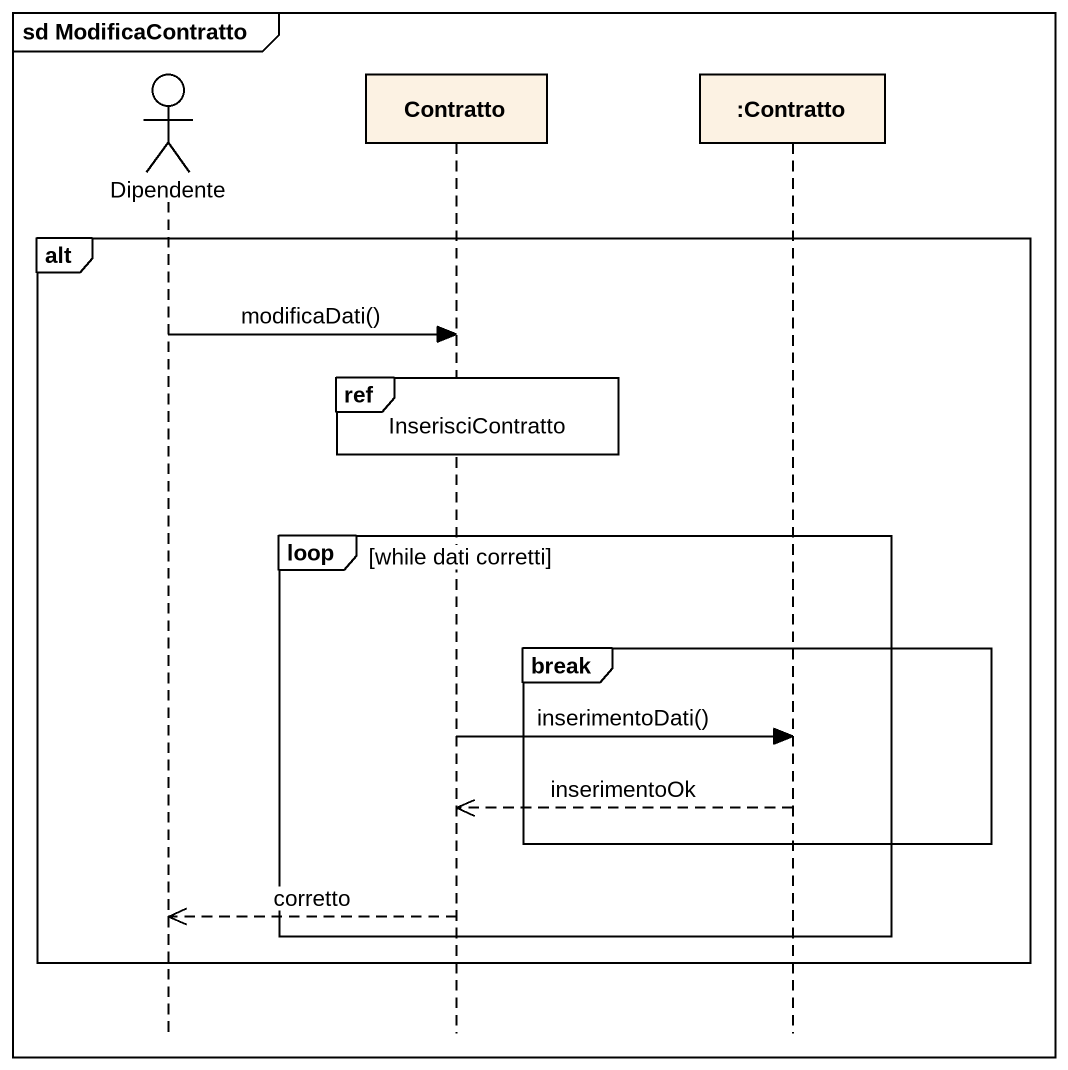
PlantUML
@startuml
mainframe sd ModificaContratto
hide footbox
actor Dipendente
participant Contratto
participant ":Contratto" as Contratto_2

alt
  Dipendente -> Contratto : modificaDati()
  ref over Contratto : InserisciContratto
  loop while dati corretti
    break
      Contratto -> Contratto_2 : inserimentoDati()
      Contratto_2 -->> Contratto : inserimentoOk
    end
    Contratto -->> Dipendente : corretto
  end
end
@enduml
